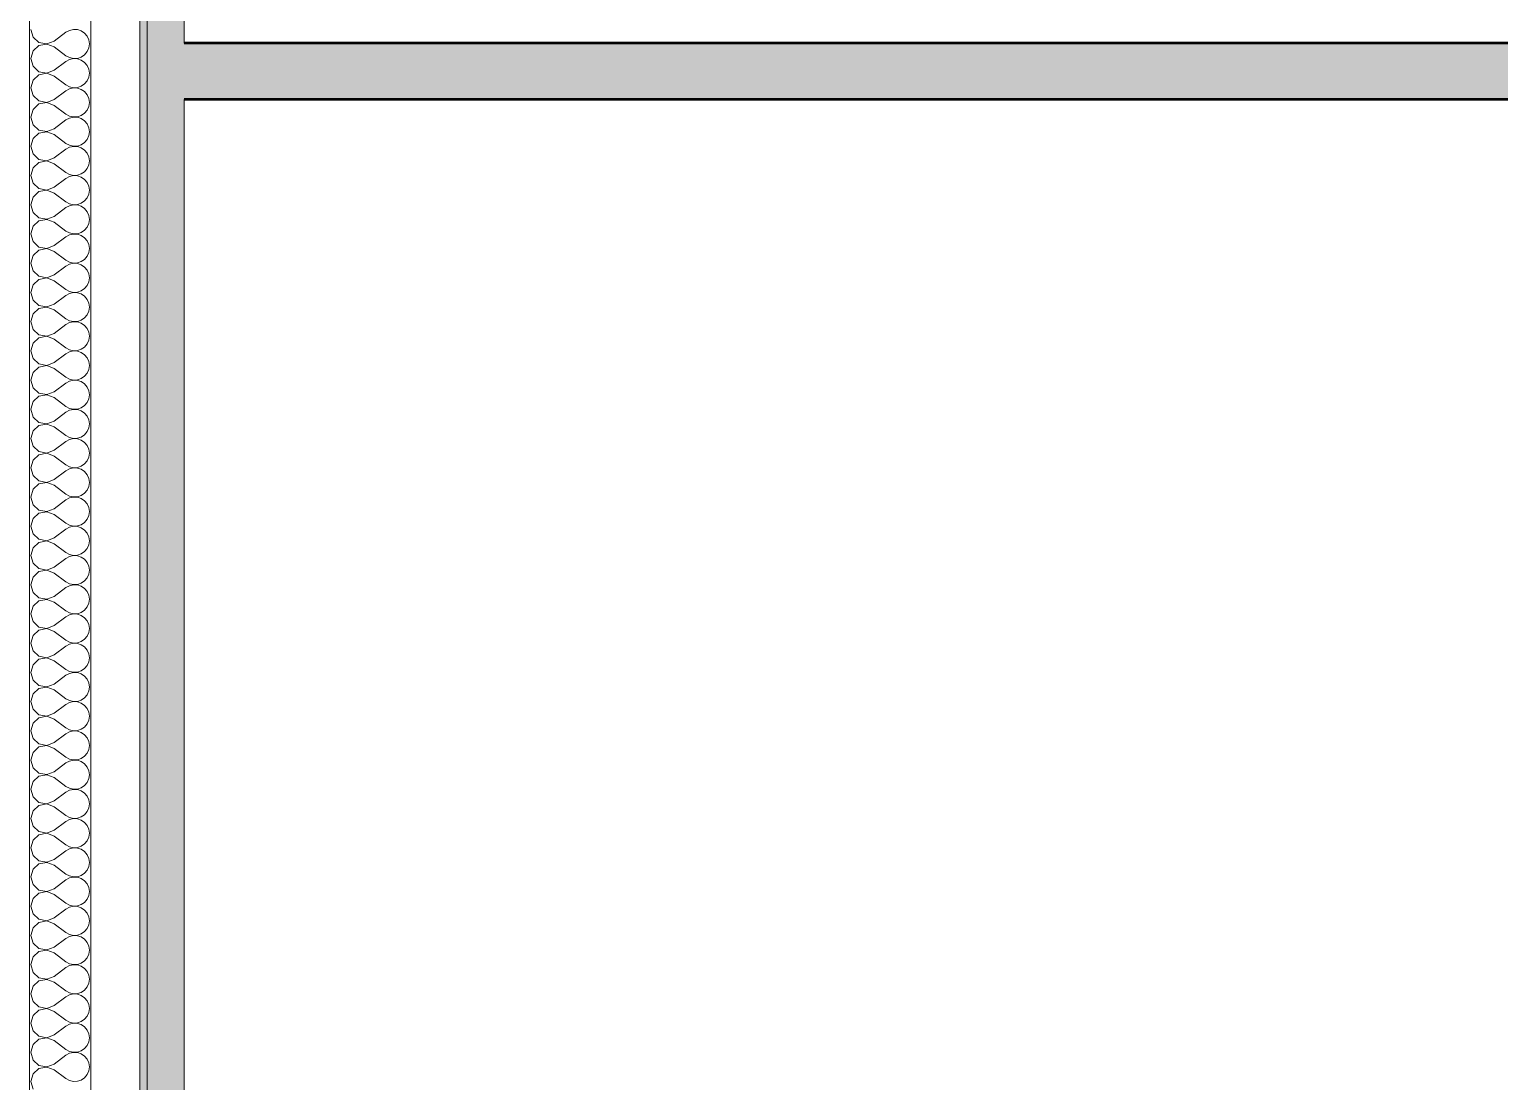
# Model space of a CAD drawing. Header units: millimetres. Extents: x -48147 to 1436659, y -488302 to 18123.
# Drawn here: x 1423891 to 1424544, y -468319 to -467852 of the extents above; entities that cross this region are included whole.
import ezdxf

# ---------------------------------------------------------------- set-up
doc = ezdxf.new("R2010")
doc.units = ezdxf.units.MM
doc.header["$MEASUREMENT"] = 0
doc.linetypes.add('Wipeout_Contour', pattern=[1000, 0, -1000])
doc.layers.add('New_A-20-M_Ceiling', color=7, linetype='Continuous')
doc.layers.add('New_A-25-M_Wall_Int', color=7, linetype='Continuous')
for name, color, linetype, lineweight, true_color in [('New_A-20-M_Ceiling_Pen_No__107', 7, 'Continuous', 15, 0xa6a6a6), ('New_A-20-M_Ceiling_Pen_No__29', 7, 'Continuous', 50, 0x2a2a2a), ('New_A-25-M_Wall_Int_Pen_No__107', 7, 'Continuous', 15, 0xa6a6a6)]:
    doc.layers.add(name, color=color, linetype=linetype, lineweight=lineweight, true_color=true_color)
doc.layers.add('New_A-25-M_Wall_Int_Pen_No__1', color=7, linetype='Continuous', lineweight=13)

# ---------------------------------------------------------------- blocks, each defined once
blk = doc.blocks.new('*X34', base_point=(1424163.9, -483032.8))
at = {"layer": 'New_A-25-M_Wall_Int_Pen_No__107', "linetype": 'Continuous'}
for p, q in [((1423892.04, -467851.61), (1423893.01, -467855.02)), ((1423893.01, -467855.02), (1423895.63, -467857.42)), ((1423899.12, -467858.08), (1423902.43, -467856.8)), ((1423902.43, -467856.8), (1423907.62, -467852.91)), ((1423909.19, -467852.04), (1423907.62, -467852.91)), ((1423910.93, -467851.64), (1423909.19, -467852.04)), ((1423912.72, -467851.72), (1423910.93, -467851.64)), ((1423914.42, -467852.3), (1423912.72, -467851.72)), ((1423915.89, -467853.31), (1423914.42, -467852.3)), ((1423917.04, -467854.69), (1423915.89, -467853.31)), ((1423917.76, -467856.33), (1423917.04, -467854.69)), ((1423918.01, -467858.1), (1423917.76, -467856.33)), ((1423893.01, -467861.18), (1423892.04, -467864.59)), ((1423895.63, -467858.79), (1423893.01, -467861.18)), ((1423895.63, -467857.42), (1423899.12, -467858.08)), ((1423899.12, -467858.13), (1423895.63, -467858.79)), ((1423902.43, -467859.4), (1423899.12, -467858.13)), ((1423902.43, -467859.4), (1423907.62, -467863.29)), ((1423907.62, -467863.29), (1423909.19, -467864.16)), ((1423914.42, -467863.91), (1423915.89, -467862.89)), ((1423915.89, -467862.89), (1423917.04, -467861.51)), ((1423917.04, -467861.51), (1423917.76, -467859.88)), ((1423917.76, -467859.88), (1423918.01, -467858.1)), ((1423892.04, -467864.59), (1423893.01, -467868)), ((1423893.01, -467868), (1423895.63, -467870.4)), ((1423899.12, -467871.06), (1423902.43, -467869.78)), ((1423902.43, -467869.78), (1423907.62, -467865.89)), ((1423909.19, -467865.02), (1423907.62, -467865.89)), ((1423909.19, -467864.16), (1423910.93, -467864.57)), ((1423910.93, -467864.62), (1423909.19, -467865.02)), ((1423910.93, -467864.57), (1423912.72, -467864.48)), ((1423912.72, -467864.71), (1423910.93, -467864.62)), ((1423912.72, -467864.48), (1423914.42, -467863.91)), ((1423914.42, -467865.28), (1423912.72, -467864.71)), ((1423915.89, -467866.29), (1423914.42, -467865.28)), ((1423917.04, -467867.67), (1423915.89, -467866.29)), ((1423917.76, -467869.31), (1423917.04, -467867.67)), ((1423918.01, -467871.08), (1423917.76, -467869.31)), ((1423893.01, -467874.16), (1423892.04, -467877.57)), ((1423895.63, -467871.77), (1423893.01, -467874.16)), ((1423895.63, -467870.4), (1423899.12, -467871.06)), ((1423899.12, -467871.11), (1423895.63, -467871.77)), ((1423902.43, -467872.38), (1423899.12, -467871.11)), ((1423902.43, -467872.38), (1423907.62, -467876.28)), ((1423907.62, -467876.28), (1423909.19, -467877.14)), ((1423914.42, -467876.89), (1423915.89, -467875.87)), ((1423915.89, -467875.87), (1423917.04, -467874.5)), ((1423917.04, -467874.5), (1423917.76, -467872.86)), ((1423917.76, -467872.86), (1423918.01, -467871.08)), ((1423892.04, -467877.57), (1423893.01, -467880.99)), ((1423893.01, -467880.99), (1423895.63, -467883.38)), ((1423899.12, -467884.04), (1423902.43, -467882.77)), ((1423902.43, -467882.77), (1423907.62, -467878.87)), ((1423909.19, -467878.01), (1423907.62, -467878.87)), ((1423909.19, -467877.14), (1423910.93, -467877.55)), ((1423910.93, -467877.6), (1423909.19, -467878.01)), ((1423910.93, -467877.55), (1423912.72, -467877.46)), ((1423912.72, -467877.69), (1423910.93, -467877.6)), ((1423912.72, -467877.46), (1423914.42, -467876.89)), ((1423914.42, -467878.26), (1423912.72, -467877.69)), ((1423915.89, -467879.27), (1423914.42, -467878.26)), ((1423917.04, -467880.65), (1423915.89, -467879.27)), ((1423917.76, -467882.29), (1423917.04, -467880.65)), ((1423918.01, -467884.06), (1423917.76, -467882.29)), ((1423893.01, -467887.14), (1423892.04, -467890.56)), ((1423895.63, -467884.75), (1423893.01, -467887.14)), ((1423895.63, -467883.38), (1423899.12, -467884.04)), ((1423899.12, -467884.09), (1423895.63, -467884.75)), ((1423902.43, -467885.36), (1423899.12, -467884.09)), ((1423902.43, -467885.36), (1423907.62, -467889.26)), ((1423907.62, -467889.26), (1423909.19, -467890.12)), ((1423914.42, -467889.87), (1423915.89, -467888.86)), ((1423915.89, -467888.86), (1423917.04, -467887.48)), ((1423917.04, -467887.48), (1423917.76, -467885.84)), ((1423917.76, -467885.84), (1423918.01, -467884.06)), ((1423892.04, -467890.56), (1423893.01, -467893.97)), ((1423893.01, -467893.97), (1423895.63, -467896.36)), ((1423899.12, -467897.02), (1423902.43, -467895.75)), ((1423902.43, -467895.75), (1423907.62, -467891.85)), ((1423909.19, -467890.99), (1423907.62, -467891.85)), ((1423909.19, -467890.12), (1423910.93, -467890.53)), ((1423910.93, -467890.58), (1423909.19, -467890.99)), ((1423910.93, -467890.53), (1423912.72, -467890.44)), ((1423912.72, -467890.67), (1423910.93, -467890.58)), ((1423912.72, -467890.44), (1423914.42, -467889.87)), ((1423914.42, -467891.24), (1423912.72, -467890.67)), ((1423915.89, -467892.25), (1423914.42, -467891.24)), ((1423917.04, -467893.63), (1423915.89, -467892.25)), ((1423917.76, -467895.27), (1423917.04, -467893.63)), ((1423918.01, -467897.05), (1423917.76, -467895.27)), ((1423893.01, -467900.12), (1423892.04, -467903.54)), ((1423895.63, -467897.73), (1423893.01, -467900.12)), ((1423895.63, -467896.36), (1423899.12, -467897.02)), ((1423899.12, -467897.07), (1423895.63, -467897.73)), ((1423902.43, -467898.34), (1423899.12, -467897.07)), ((1423902.43, -467898.34), (1423907.62, -467902.24)), ((1423907.62, -467902.24), (1423909.19, -467903.11)), ((1423914.42, -467902.85), (1423915.89, -467901.84)), ((1423915.89, -467901.84), (1423917.04, -467900.46)), ((1423917.04, -467900.46), (1423917.76, -467898.82)), ((1423917.76, -467898.82), (1423918.01, -467897.05)), ((1423892.04, -467903.54), (1423893.01, -467906.95)), ((1423893.01, -467906.95), (1423895.63, -467909.34)), ((1423899.12, -467910), (1423902.43, -467908.73)), ((1423902.43, -467908.73), (1423907.62, -467904.83)), ((1423909.19, -467903.97), (1423907.62, -467904.83)), ((1423909.19, -467903.11), (1423910.93, -467903.51)), ((1423910.93, -467903.56), (1423909.19, -467903.97)), ((1423910.93, -467903.51), (1423912.72, -467903.42)), ((1423912.72, -467903.65), (1423910.93, -467903.56)), ((1423912.72, -467903.42), (1423914.42, -467902.85)), ((1423914.42, -467904.22), (1423912.72, -467903.65)), ((1423915.89, -467905.24), (1423914.42, -467904.22)), ((1423917.04, -467906.62), (1423915.89, -467905.24)), ((1423917.76, -467908.25), (1423917.04, -467906.62)), ((1423918.01, -467910.03), (1423917.76, -467908.25)), ((1423893.01, -467913.11), (1423892.04, -467916.52)), ((1423895.63, -467910.71), (1423893.01, -467913.11)), ((1423895.63, -467909.34), (1423899.12, -467910)), ((1423899.12, -467910.05), (1423895.63, -467910.71)), ((1423902.43, -467911.33), (1423899.12, -467910.05)), ((1423902.43, -467911.33), (1423907.62, -467915.22)), ((1423907.62, -467915.22), (1423909.19, -467916.09)), ((1423912.72, -467916.41), (1423914.42, -467915.83)), ((1423914.42, -467915.83), (1423915.89, -467914.82)), ((1423915.89, -467914.82), (1423917.04, -467913.44)), ((1423917.04, -467913.44), (1423917.76, -467911.8)), ((1423917.76, -467911.8), (1423918.01, -467910.03)), ((1423892.04, -467916.52), (1423893.01, -467919.93)), ((1423893.01, -467919.93), (1423895.63, -467922.32)), ((1423895.63, -467922.32), (1423899.12, -467922.98)), ((1423899.12, -467922.98), (1423902.43, -467921.71)), ((1423902.43, -467921.71), (1423907.62, -467917.82)), ((1423909.19, -467916.95), (1423907.62, -467917.82)), ((1423909.19, -467916.09), (1423910.93, -467916.49)), ((1423910.93, -467916.54), (1423909.19, -467916.95)), ((1423910.93, -467916.49), (1423912.72, -467916.41)), ((1423912.72, -467916.63), (1423910.93, -467916.54)), ((1423914.42, -467917.2), (1423912.72, -467916.63)), ((1423915.89, -467918.22), (1423914.42, -467917.2)), ((1423917.04, -467919.6), (1423915.89, -467918.22)), ((1423917.76, -467921.24), (1423917.04, -467919.6)), ((1423918.01, -467923.01), (1423917.76, -467921.24)), ((1423893.01, -467926.09), (1423892.04, -467929.5)), ((1423895.63, -467923.69), (1423893.01, -467926.09)), ((1423899.12, -467923.04), (1423895.63, -467923.69)), ((1423902.43, -467924.31), (1423899.12, -467923.04)), ((1423902.43, -467924.31), (1423907.62, -467928.2)), ((1423907.62, -467928.2), (1423909.19, -467929.07)), ((1423912.72, -467929.39), (1423914.42, -467928.81)), ((1423914.42, -467928.81), (1423915.89, -467927.8)), ((1423915.89, -467927.8), (1423917.04, -467926.42)), ((1423917.04, -467926.42), (1423917.76, -467924.78)), ((1423917.76, -467924.78), (1423918.01, -467923.01)), ((1423892.04, -467929.5), (1423893.01, -467932.91)), ((1423893.01, -467932.91), (1423895.63, -467935.31)), ((1423895.63, -467935.31), (1423899.12, -467935.96)), ((1423899.12, -467935.96), (1423902.43, -467934.69)), ((1423902.43, -467934.69), (1423907.62, -467930.8)), ((1423909.19, -467929.93), (1423907.62, -467930.8)), ((1423909.19, -467929.07), (1423910.93, -467929.47)), ((1423910.93, -467929.53), (1423909.19, -467929.93)), ((1423910.93, -467929.47), (1423912.72, -467929.39)), ((1423912.72, -467929.61), (1423910.93, -467929.53)), ((1423914.42, -467930.19), (1423912.72, -467929.61)), ((1423915.89, -467931.2), (1423914.42, -467930.19)), ((1423917.04, -467932.58), (1423915.89, -467931.2)), ((1423917.76, -467934.22), (1423917.04, -467932.58)), ((1423918.01, -467935.99), (1423917.76, -467934.22)), ((1423893.01, -467939.07), (1423892.04, -467942.48)), ((1423895.63, -467936.68), (1423893.01, -467939.07)), ((1423899.12, -467936.02), (1423895.63, -467936.68)), ((1423902.43, -467937.29), (1423899.12, -467936.02)), ((1423902.43, -467937.29), (1423907.62, -467941.18)), ((1423907.62, -467941.18), (1423909.19, -467942.05)), ((1423912.72, -467942.37), (1423914.42, -467941.8)), ((1423914.42, -467941.8), (1423915.89, -467940.78)), ((1423915.89, -467940.78), (1423917.04, -467939.4)), ((1423917.04, -467939.4), (1423917.76, -467937.76)), ((1423917.76, -467937.76), (1423918.01, -467935.99)), ((1423892.04, -467942.48), (1423893.01, -467945.89)), ((1423893.01, -467945.89), (1423895.63, -467948.29)), ((1423895.63, -467948.29), (1423899.12, -467948.95)), ((1423899.12, -467948.95), (1423902.43, -467947.67)), ((1423902.43, -467947.67), (1423907.62, -467943.78)), ((1423909.19, -467942.91), (1423907.62, -467943.78)), ((1423909.19, -467942.05), (1423910.93, -467942.46)), ((1423910.93, -467942.51), (1423909.19, -467942.91)), ((1423910.93, -467942.46), (1423912.72, -467942.37)), ((1423912.72, -467942.59), (1423910.93, -467942.51)), ((1423914.42, -467943.17), (1423912.72, -467942.59)), ((1423915.89, -467944.18), (1423914.42, -467943.17)), ((1423917.04, -467945.56), (1423915.89, -467944.18)), ((1423917.76, -467947.2), (1423917.04, -467945.56)), ((1423918.01, -467948.97), (1423917.76, -467947.2)), ((1423893.01, -467952.05), (1423892.04, -467955.46)), ((1423895.63, -467949.66), (1423893.01, -467952.05)), ((1423899.12, -467949), (1423895.63, -467949.66)), ((1423902.43, -467950.27), (1423899.12, -467949)), ((1423902.43, -467950.27), (1423907.62, -467954.16)), ((1423907.62, -467954.16), (1423909.19, -467955.03)), ((1423912.72, -467955.35), (1423914.42, -467954.78)), ((1423914.42, -467954.78), (1423915.89, -467953.76)), ((1423915.89, -467953.76), (1423917.04, -467952.38)), ((1423917.04, -467952.38), (1423917.76, -467950.75)), ((1423917.76, -467950.75), (1423918.01, -467948.97)), ((1423892.04, -467955.46), (1423893.01, -467958.88)), ((1423893.01, -467958.88), (1423895.63, -467961.27)), ((1423895.63, -467961.27), (1423899.12, -467961.93)), ((1423899.12, -467961.93), (1423902.43, -467960.66)), ((1423902.43, -467960.66), (1423907.62, -467956.76)), ((1423909.19, -467955.89), (1423907.62, -467956.76)), ((1423909.19, -467955.03), (1423910.93, -467955.44)), ((1423910.93, -467955.49), (1423909.19, -467955.89)), ((1423910.93, -467955.44), (1423912.72, -467955.35)), ((1423912.72, -467955.58), (1423910.93, -467955.49)), ((1423914.42, -467956.15), (1423912.72, -467955.58)), ((1423915.89, -467957.16), (1423914.42, -467956.15)), ((1423917.04, -467958.54), (1423915.89, -467957.16)), ((1423917.76, -467960.18), (1423917.04, -467958.54)), ((1423918.01, -467961.95), (1423917.76, -467960.18)), ((1423893.01, -467965.03), (1423892.04, -467968.44)), ((1423895.63, -467962.64), (1423893.01, -467965.03)), ((1423899.12, -467961.98), (1423895.63, -467962.64)), ((1423902.43, -467963.25), (1423899.12, -467961.98)), ((1423902.43, -467963.25), (1423907.62, -467967.15)), ((1423907.62, -467967.15), (1423909.19, -467968.01)), ((1423909.19, -467968.01), (1423910.93, -467968.42)), ((1423912.72, -467968.33), (1423914.42, -467967.76)), ((1423914.42, -467967.76), (1423915.89, -467966.75)), ((1423915.89, -467966.75), (1423917.04, -467965.37)), ((1423917.04, -467965.37), (1423917.76, -467963.73)), ((1423917.76, -467963.73), (1423918.01, -467961.95)), ((1423892.04, -467968.44), (1423893.01, -467971.86)), ((1423893.01, -467971.86), (1423895.63, -467974.25)), ((1423895.63, -467974.25), (1423899.12, -467974.91)), ((1423899.12, -467974.91), (1423902.43, -467973.64)), ((1423902.43, -467973.64), (1423907.62, -467969.74)), ((1423909.19, -467968.88), (1423907.62, -467969.74)), ((1423910.93, -467968.47), (1423909.19, -467968.88)), ((1423910.93, -467968.42), (1423912.72, -467968.33)), ((1423912.72, -467968.56), (1423910.93, -467968.47)), ((1423914.42, -467969.13), (1423912.72, -467968.56)), ((1423915.89, -467970.14), (1423914.42, -467969.13)), ((1423917.04, -467971.52), (1423915.89, -467970.14)), ((1423917.76, -467973.16), (1423917.04, -467971.52)), ((1423918.01, -467974.94), (1423917.76, -467973.16)), ((1423893.01, -467978.01), (1423892.04, -467981.43)), ((1423895.63, -467975.62), (1423893.01, -467978.01)), ((1423899.12, -467974.96), (1423895.63, -467975.62)), ((1423902.43, -467976.23), (1423899.12, -467974.96)), ((1423902.43, -467976.23), (1423907.62, -467980.13)), ((1423907.62, -467980.13), (1423909.19, -467980.99)), ((1423909.19, -467980.99), (1423910.93, -467981.4)), ((1423912.72, -467981.31), (1423914.42, -467980.74)), ((1423914.42, -467980.74), (1423915.89, -467979.73)), ((1423915.89, -467979.73), (1423917.04, -467978.35)), ((1423917.04, -467978.35), (1423917.76, -467976.71)), ((1423917.76, -467976.71), (1423918.01, -467974.94)), ((1423892.04, -467981.43), (1423893.01, -467984.84)), ((1423893.01, -467984.84), (1423895.63, -467987.23)), ((1423895.63, -467987.23), (1423899.12, -467987.89)), ((1423899.12, -467987.89), (1423902.43, -467986.62)), ((1423902.43, -467986.62), (1423907.62, -467982.72)), ((1423909.19, -467981.86), (1423907.62, -467982.72)), ((1423910.93, -467981.45), (1423909.19, -467981.86)), ((1423910.93, -467981.4), (1423912.72, -467981.31)), ((1423912.72, -467981.54), (1423910.93, -467981.45)), ((1423914.42, -467982.11), (1423912.72, -467981.54)), ((1423915.89, -467983.13), (1423914.42, -467982.11)), ((1423917.04, -467984.5), (1423915.89, -467983.13)), ((1423917.76, -467986.14), (1423917.04, -467984.5)), ((1423918.01, -467987.92), (1423917.76, -467986.14)), ((1423893.01, -467991), (1423892.04, -467994.41)), ((1423895.63, -467988.6), (1423893.01, -467991)), ((1423899.12, -467987.94), (1423895.63, -467988.6)), ((1423902.43, -467989.21), (1423899.12, -467987.94)), ((1423902.43, -467989.21), (1423907.62, -467993.11)), ((1423907.62, -467993.11), (1423909.19, -467993.98)), ((1423909.19, -467993.98), (1423910.93, -467994.38)), ((1423912.72, -467994.29), (1423914.42, -467993.72)), ((1423914.42, -467993.72), (1423915.89, -467992.71)), ((1423915.89, -467992.71), (1423917.04, -467991.33)), ((1423917.04, -467991.33), (1423917.76, -467989.69)), ((1423917.76, -467989.69), (1423918.01, -467987.92)), ((1423892.04, -467994.41), (1423893.01, -467997.82)), ((1423893.01, -467997.82), (1423895.63, -468000.21)), ((1423895.63, -468000.21), (1423899.12, -468000.87)), ((1423899.12, -468000.87), (1423902.43, -467999.6)), ((1423902.43, -467999.6), (1423907.62, -467995.71)), ((1423909.19, -467994.84), (1423907.62, -467995.71)), ((1423910.93, -467994.43), (1423909.19, -467994.84)), ((1423910.93, -467994.38), (1423912.72, -467994.29)), ((1423912.72, -467994.52), (1423910.93, -467994.43)), ((1423914.42, -467995.09), (1423912.72, -467994.52)), ((1423915.89, -467996.11), (1423914.42, -467995.09)), ((1423917.04, -467997.49), (1423915.89, -467996.11)), ((1423917.76, -467999.12), (1423917.04, -467997.49)), ((1423918.01, -468000.9), (1423917.76, -467999.12)), ((1423893.01, -468003.98), (1423892.04, -468007.39)), ((1423895.63, -468001.58), (1423893.01, -468003.98)), ((1423899.12, -468000.92), (1423895.63, -468001.58)), ((1423902.43, -468002.2), (1423899.12, -468000.92)), ((1423902.43, -468002.2), (1423907.62, -468006.09)), ((1423907.62, -468006.09), (1423909.19, -468006.96)), ((1423909.19, -468006.96), (1423910.93, -468007.36)), ((1423912.72, -468007.28), (1423914.42, -468006.7)), ((1423914.42, -468006.7), (1423915.89, -468005.69)), ((1423915.89, -468005.69), (1423917.04, -468004.31)), ((1423917.04, -468004.31), (1423917.76, -468002.67)), ((1423917.76, -468002.67), (1423918.01, -468000.9)), ((1423892.04, -468007.39), (1423893.01, -468010.8)), ((1423893.01, -468010.8), (1423895.63, -468013.19)), ((1423895.63, -468013.19), (1423899.12, -468013.85)), ((1423899.12, -468013.85), (1423902.43, -468012.58)), ((1423902.43, -468012.58), (1423907.62, -468008.69)), ((1423909.19, -468007.82), (1423907.62, -468008.69)), ((1423910.93, -468007.42), (1423909.19, -468007.82)), ((1423910.93, -468007.36), (1423912.72, -468007.28)), ((1423912.72, -468007.5), (1423910.93, -468007.42)), ((1423914.42, -468008.07), (1423912.72, -468007.5)), ((1423915.89, -468009.09), (1423914.42, -468008.07)), ((1423917.04, -468010.47), (1423915.89, -468009.09)), ((1423917.76, -468012.11), (1423917.04, -468010.47)), ((1423918.01, -468013.88), (1423917.76, -468012.11)), ((1423893.01, -468016.96), (1423892.04, -468020.37)), ((1423895.63, -468014.57), (1423893.01, -468016.96)), ((1423899.12, -468013.91), (1423895.63, -468014.57)), ((1423902.43, -468015.18), (1423899.12, -468013.91)), ((1423902.43, -468015.18), (1423907.62, -468019.07)), ((1423907.62, -468019.07), (1423909.19, -468019.94)), ((1423909.19, -468019.94), (1423910.93, -468020.34)), ((1423910.93, -468020.34), (1423912.72, -468020.26)), ((1423912.72, -468020.26), (1423914.42, -468019.69)), ((1423914.42, -468019.69), (1423915.89, -468018.67)), ((1423915.89, -468018.67), (1423917.04, -468017.29)), ((1423917.04, -468017.29), (1423917.76, -468015.65)), ((1423917.76, -468015.65), (1423918.01, -468013.88)), ((1423892.04, -468020.37), (1423893.01, -468023.78)), ((1423893.01, -468023.78), (1423895.63, -468026.18)), ((1423895.63, -468026.18), (1423899.12, -468026.84)), ((1423899.12, -468026.84), (1423902.43, -468025.56)), ((1423902.43, -468025.56), (1423907.62, -468021.67)), ((1423909.19, -468020.8), (1423907.62, -468021.67)), ((1423910.93, -468020.4), (1423909.19, -468020.8)), ((1423912.72, -468020.48), (1423910.93, -468020.4)), ((1423914.42, -468021.06), (1423912.72, -468020.48)), ((1423915.89, -468022.07), (1423914.42, -468021.06)), ((1423917.04, -468023.45), (1423915.89, -468022.07)), ((1423917.76, -468025.09), (1423917.04, -468023.45)), ((1423918.01, -468026.86), (1423917.76, -468025.09)), ((1423893.01, -468029.94), (1423892.04, -468033.35)), ((1423892.04, -468033.35), (1423893.01, -468036.76)), ((1423895.63, -468027.55), (1423893.01, -468029.94)), ((1423899.12, -468026.89), (1423895.63, -468027.55)), ((1423902.43, -468028.16), (1423899.12, -468026.89)), ((1423902.43, -468028.16), (1423907.62, -468032.05)), ((1423907.62, -468032.05), (1423909.19, -468032.92)), ((1423909.19, -468032.92), (1423910.93, -468033.33)), ((1423910.93, -468033.33), (1423912.72, -468033.24)), ((1423912.72, -468033.24), (1423914.42, -468032.67)), ((1423914.42, -468032.67), (1423915.89, -468031.65)), ((1423915.89, -468031.65), (1423917.04, -468030.27)), ((1423917.04, -468030.27), (1423917.76, -468028.64)), ((1423917.76, -468028.64), (1423918.01, -468026.86)), ((1423893.01, -468036.76), (1423895.63, -468039.16)), ((1423895.63, -468039.16), (1423899.12, -468039.82)), ((1423899.12, -468039.87), (1423895.63, -468040.53)), ((1423899.12, -468039.82), (1423902.43, -468038.54)), ((1423902.43, -468041.14), (1423899.12, -468039.87)), ((1423902.43, -468038.54), (1423907.62, -468034.65)), ((1423909.19, -468033.78), (1423907.62, -468034.65)), ((1423910.93, -468033.38), (1423909.19, -468033.78)), ((1423912.72, -468033.47), (1423910.93, -468033.38)), ((1423914.42, -468034.04), (1423912.72, -468033.47)), ((1423915.89, -468035.05), (1423914.42, -468034.04)), ((1423917.04, -468036.43), (1423915.89, -468035.05)), ((1423917.76, -468038.07), (1423917.04, -468036.43)), ((1423918.01, -468039.84), (1423917.76, -468038.07)), ((1423917.76, -468041.62), (1423918.01, -468039.84)), ((1423893.01, -468042.92), (1423892.04, -468046.33)), ((1423892.04, -468046.33), (1423893.01, -468049.75)), ((1423895.63, -468040.53), (1423893.01, -468042.92)), ((1423902.43, -468041.14), (1423907.62, -468045.04)), ((1423907.62, -468045.04), (1423909.19, -468045.9)), ((1423909.19, -468045.9), (1423910.93, -468046.31)), ((1423910.93, -468046.36), (1423909.19, -468046.77)), ((1423910.93, -468046.31), (1423912.72, -468046.22)), ((1423912.72, -468046.45), (1423910.93, -468046.36)), ((1423912.72, -468046.22), (1423914.42, -468045.65)), ((1423914.42, -468045.65), (1423915.89, -468044.63)), ((1423915.89, -468044.63), (1423917.04, -468043.26)), ((1423917.04, -468043.26), (1423917.76, -468041.62)), ((1423893.01, -468049.75), (1423895.63, -468052.14)), ((1423895.63, -468052.14), (1423899.12, -468052.8)), ((1423899.12, -468052.85), (1423895.63, -468053.51)), ((1423899.12, -468052.8), (1423902.43, -468051.53)), ((1423902.43, -468054.12), (1423899.12, -468052.85)), ((1423902.43, -468051.53), (1423907.62, -468047.63)), ((1423909.19, -468046.77), (1423907.62, -468047.63)), ((1423914.42, -468047.02), (1423912.72, -468046.45)), ((1423915.89, -468048.03), (1423914.42, -468047.02)), ((1423917.04, -468049.41), (1423915.89, -468048.03)), ((1423917.76, -468051.05), (1423917.04, -468049.41)), ((1423918.01, -468052.82), (1423917.76, -468051.05)), ((1423917.76, -468054.6), (1423918.01, -468052.82)), ((1423893.01, -468055.9), (1423892.04, -468059.32)), ((1423892.04, -468059.32), (1423893.01, -468062.73)), ((1423895.63, -468053.51), (1423893.01, -468055.9)), ((1423902.43, -468054.12), (1423907.62, -468058.02)), ((1423907.62, -468058.02), (1423909.19, -468058.88)), ((1423909.19, -468058.88), (1423910.93, -468059.29)), ((1423910.93, -468059.34), (1423909.19, -468059.75)), ((1423910.93, -468059.29), (1423912.72, -468059.2)), ((1423912.72, -468059.43), (1423910.93, -468059.34)), ((1423912.72, -468059.2), (1423914.42, -468058.63)), ((1423914.42, -468060), (1423912.72, -468059.43)), ((1423914.42, -468058.63), (1423915.89, -468057.62)), ((1423915.89, -468057.62), (1423917.04, -468056.24)), ((1423917.04, -468056.24), (1423917.76, -468054.6)), ((1423893.01, -468062.73), (1423895.63, -468065.12)), ((1423895.63, -468065.12), (1423899.12, -468065.78)), ((1423899.12, -468065.83), (1423895.63, -468066.49)), ((1423899.12, -468065.78), (1423902.43, -468064.51)), ((1423902.43, -468067.1), (1423899.12, -468065.83)), ((1423902.43, -468064.51), (1423907.62, -468060.61)), ((1423909.19, -468059.75), (1423907.62, -468060.61)), ((1423915.89, -468061.01), (1423914.42, -468060)), ((1423917.04, -468062.39), (1423915.89, -468061.01)), ((1423917.76, -468064.03), (1423917.04, -468062.39)), ((1423918.01, -468065.81), (1423917.76, -468064.03)), ((1423917.76, -468067.58), (1423918.01, -468065.81)), ((1423893.01, -468068.88), (1423892.04, -468072.3)), ((1423892.04, -468072.3), (1423893.01, -468075.71)), ((1423895.63, -468066.49), (1423893.01, -468068.88)), ((1423902.43, -468067.1), (1423907.62, -468071)), ((1423907.62, -468071), (1423909.19, -468071.87)), ((1423909.19, -468071.87), (1423910.93, -468072.27)), ((1423910.93, -468072.32), (1423909.19, -468072.73)), ((1423910.93, -468072.27), (1423912.72, -468072.18)), ((1423912.72, -468072.41), (1423910.93, -468072.32)), ((1423912.72, -468072.18), (1423914.42, -468071.61)), ((1423914.42, -468072.98), (1423912.72, -468072.41)), ((1423914.42, -468071.61), (1423915.89, -468070.6)), ((1423915.89, -468070.6), (1423917.04, -468069.22)), ((1423917.04, -468069.22), (1423917.76, -468067.58)), ((1423893.01, -468075.71), (1423895.63, -468078.1)), ((1423895.63, -468078.1), (1423899.12, -468078.76)), ((1423899.12, -468078.81), (1423895.63, -468079.47)), ((1423899.12, -468078.76), (1423902.43, -468077.49)), ((1423902.43, -468080.09), (1423899.12, -468078.81)), ((1423902.43, -468077.49), (1423907.62, -468073.59)), ((1423909.19, -468072.73), (1423907.62, -468073.59)), ((1423915.89, -468074), (1423914.42, -468072.98)), ((1423917.04, -468075.38), (1423915.89, -468074)), ((1423917.76, -468077.01), (1423917.04, -468075.38)), ((1423918.01, -468078.79), (1423917.76, -468077.01)), ((1423917.76, -468080.56), (1423918.01, -468078.79)), ((1423893.01, -468081.87), (1423892.04, -468085.28)), ((1423892.04, -468085.28), (1423893.01, -468088.69)), ((1423895.63, -468079.47), (1423893.01, -468081.87)), ((1423902.43, -468080.09), (1423907.62, -468083.98)), ((1423907.62, -468083.98), (1423909.19, -468084.85)), ((1423909.19, -468084.85), (1423910.93, -468085.25)), ((1423910.93, -468085.3), (1423909.19, -468085.71)), ((1423910.93, -468085.25), (1423912.72, -468085.17)), ((1423912.72, -468085.39), (1423910.93, -468085.3)), ((1423912.72, -468085.17), (1423914.42, -468084.59)), ((1423914.42, -468085.96), (1423912.72, -468085.39)), ((1423914.42, -468084.59), (1423915.89, -468083.58)), ((1423915.89, -468083.58), (1423917.04, -468082.2)), ((1423917.04, -468082.2), (1423917.76, -468080.56)), ((1423893.01, -468088.69), (1423895.63, -468091.08)), ((1423895.63, -468091.08), (1423899.12, -468091.74)), ((1423899.12, -468091.8), (1423895.63, -468092.45)), ((1423899.12, -468091.74), (1423902.43, -468090.47)), ((1423902.43, -468093.07), (1423899.12, -468091.8)), ((1423902.43, -468090.47), (1423907.62, -468086.58)), ((1423909.19, -468085.71), (1423907.62, -468086.58)), ((1423915.89, -468086.98), (1423914.42, -468085.96)), ((1423917.04, -468088.36), (1423915.89, -468086.98)), ((1423917.76, -468090), (1423917.04, -468088.36)), ((1423918.01, -468091.77), (1423917.76, -468090)), ((1423917.76, -468093.54), (1423918.01, -468091.77)), ((1423893.01, -468094.85), (1423892.04, -468098.26)), ((1423892.04, -468098.26), (1423893.01, -468101.67)), ((1423895.63, -468092.45), (1423893.01, -468094.85)), ((1423902.43, -468093.07), (1423907.62, -468096.96)), ((1423907.62, -468096.96), (1423909.19, -468097.83)), ((1423909.19, -468097.83), (1423910.93, -468098.23)), ((1423910.93, -468098.29), (1423909.19, -468098.69)), ((1423910.93, -468098.23), (1423912.72, -468098.15)), ((1423912.72, -468098.37), (1423910.93, -468098.29)), ((1423912.72, -468098.15), (1423914.42, -468097.57)), ((1423914.42, -468098.94), (1423912.72, -468098.37)), ((1423914.42, -468097.57), (1423915.89, -468096.56)), ((1423915.89, -468096.56), (1423917.04, -468095.18)), ((1423917.04, -468095.18), (1423917.76, -468093.54)), ((1423893.01, -468101.67), (1423895.63, -468104.07)), ((1423895.63, -468104.07), (1423899.12, -468104.72)), ((1423899.12, -468104.78), (1423895.63, -468105.44)), ((1423899.12, -468104.72), (1423902.43, -468103.45)), ((1423902.43, -468106.05), (1423899.12, -468104.78)), ((1423902.43, -468103.45), (1423907.62, -468099.56)), ((1423909.19, -468098.69), (1423907.62, -468099.56)), ((1423915.89, -468099.96), (1423914.42, -468098.94)), ((1423917.04, -468101.34), (1423915.89, -468099.96)), ((1423917.76, -468102.98), (1423917.04, -468101.34)), ((1423918.01, -468104.75), (1423917.76, -468102.98)), ((1423917.76, -468106.52), (1423918.01, -468104.75)), ((1423893.01, -468107.83), (1423892.04, -468111.24)), ((1423892.04, -468111.24), (1423893.01, -468114.65)), ((1423895.63, -468105.44), (1423893.01, -468107.83)), ((1423902.43, -468106.05), (1423907.62, -468109.94)), ((1423907.62, -468109.94), (1423909.19, -468110.81)), ((1423909.19, -468111.67), (1423907.62, -468112.54)), ((1423909.19, -468110.81), (1423910.93, -468111.22)), ((1423910.93, -468111.27), (1423909.19, -468111.67)), ((1423910.93, -468111.22), (1423912.72, -468111.13)), ((1423912.72, -468111.35), (1423910.93, -468111.27)), ((1423912.72, -468111.13), (1423914.42, -468110.56)), ((1423914.42, -468111.93), (1423912.72, -468111.35)), ((1423914.42, -468110.56), (1423915.89, -468109.54)), ((1423915.89, -468109.54), (1423917.04, -468108.16)), ((1423917.04, -468108.16), (1423917.76, -468106.52)), ((1423893.01, -468114.65), (1423895.63, -468117.05)), ((1423895.63, -468117.05), (1423899.12, -468117.71)), ((1423899.12, -468117.76), (1423895.63, -468118.42)), ((1423899.12, -468117.71), (1423902.43, -468116.43)), ((1423902.43, -468119.03), (1423899.12, -468117.76)), ((1423902.43, -468116.43), (1423907.62, -468112.54)), ((1423915.89, -468112.94), (1423914.42, -468111.93)), ((1423917.04, -468114.32), (1423915.89, -468112.94)), ((1423917.76, -468115.96), (1423917.04, -468114.32)), ((1423918.01, -468117.73), (1423917.76, -468115.96)), ((1423917.76, -468119.51), (1423918.01, -468117.73)), ((1423893.01, -468120.81), (1423892.04, -468124.22)), ((1423892.04, -468124.22), (1423893.01, -468127.64)), ((1423895.63, -468118.42), (1423893.01, -468120.81)), ((1423902.43, -468119.03), (1423907.62, -468122.92)), ((1423907.62, -468122.92), (1423909.19, -468123.79)), ((1423909.19, -468124.65), (1423907.62, -468125.52)), ((1423909.19, -468123.79), (1423910.93, -468124.2)), ((1423910.93, -468124.25), (1423909.19, -468124.65)), ((1423910.93, -468124.2), (1423912.72, -468124.11)), ((1423912.72, -468124.34), (1423910.93, -468124.25)), ((1423912.72, -468124.11), (1423914.42, -468123.54)), ((1423914.42, -468124.91), (1423912.72, -468124.34)), ((1423914.42, -468123.54), (1423915.89, -468122.52)), ((1423915.89, -468122.52), (1423917.04, -468121.14)), ((1423917.04, -468121.14), (1423917.76, -468119.51)), ((1423893.01, -468127.64), (1423895.63, -468130.03)), ((1423895.63, -468130.03), (1423899.12, -468130.69)), ((1423899.12, -468130.74), (1423895.63, -468131.4)), ((1423899.12, -468130.69), (1423902.43, -468129.42)), ((1423902.43, -468132.01), (1423899.12, -468130.74)), ((1423902.43, -468129.42), (1423907.62, -468125.52)), ((1423915.89, -468125.92), (1423914.42, -468124.91)), ((1423917.04, -468127.3), (1423915.89, -468125.92)), ((1423917.76, -468128.94), (1423917.04, -468127.3)), ((1423918.01, -468130.71), (1423917.76, -468128.94)), ((1423917.76, -468132.49), (1423918.01, -468130.71)), ((1423893.01, -468133.79), (1423892.04, -468137.2)), ((1423892.04, -468137.2), (1423893.01, -468140.62)), ((1423895.63, -468131.4), (1423893.01, -468133.79)), ((1423902.43, -468132.01), (1423907.62, -468135.91)), ((1423907.62, -468135.91), (1423909.19, -468136.77)), ((1423909.19, -468137.64), (1423907.62, -468138.5)), ((1423909.19, -468136.77), (1423910.93, -468137.18)), ((1423910.93, -468137.23), (1423909.19, -468137.64)), ((1423910.93, -468137.18), (1423912.72, -468137.09)), ((1423912.72, -468137.32), (1423910.93, -468137.23)), ((1423912.72, -468137.09), (1423914.42, -468136.52)), ((1423914.42, -468137.89), (1423912.72, -468137.32)), ((1423914.42, -468136.52), (1423915.89, -468135.5)), ((1423915.89, -468135.5), (1423917.04, -468134.13)), ((1423917.04, -468134.13), (1423917.76, -468132.49)), ((1423893.01, -468140.62), (1423895.63, -468143.01)), ((1423895.63, -468143.01), (1423899.12, -468143.67)), ((1423899.12, -468143.72), (1423895.63, -468144.38)), ((1423899.12, -468143.67), (1423902.43, -468142.4)), ((1423902.43, -468144.99), (1423899.12, -468143.72)), ((1423902.43, -468142.4), (1423907.62, -468138.5)), ((1423915.89, -468138.9), (1423914.42, -468137.89)), ((1423917.04, -468140.28), (1423915.89, -468138.9)), ((1423917.76, -468141.92), (1423917.04, -468140.28)), ((1423918.01, -468143.7), (1423917.76, -468141.92)), ((1423917.76, -468145.47), (1423918.01, -468143.7)), ((1423893.01, -468146.77), (1423892.04, -468150.19)), ((1423892.04, -468150.19), (1423893.01, -468153.6)), ((1423895.63, -468144.38), (1423893.01, -468146.77)), ((1423902.43, -468144.99), (1423907.62, -468148.89)), ((1423907.62, -468148.89), (1423909.19, -468149.75)), ((1423909.19, -468150.62), (1423907.62, -468151.48)), ((1423909.19, -468149.75), (1423910.93, -468150.16)), ((1423910.93, -468150.21), (1423909.19, -468150.62)), ((1423910.93, -468150.16), (1423912.72, -468150.07)), ((1423912.72, -468150.3), (1423910.93, -468150.21)), ((1423912.72, -468150.07), (1423914.42, -468149.5)), ((1423914.42, -468150.87), (1423912.72, -468150.3)), ((1423914.42, -468149.5), (1423915.89, -468148.49)), ((1423915.89, -468151.89), (1423914.42, -468150.87)), ((1423915.89, -468148.49), (1423917.04, -468147.11)), ((1423917.04, -468147.11), (1423917.76, -468145.47)), ((1423893.01, -468153.6), (1423895.63, -468155.99)), ((1423895.63, -468157.36), (1423893.01, -468159.75)), ((1423895.63, -468155.99), (1423899.12, -468156.65)), ((1423899.12, -468156.7), (1423895.63, -468157.36)), ((1423899.12, -468156.65), (1423902.43, -468155.38)), ((1423902.43, -468157.97), (1423899.12, -468156.7)), ((1423902.43, -468155.38), (1423907.62, -468151.48)), ((1423917.04, -468153.26), (1423915.89, -468151.89)), ((1423917.76, -468154.9), (1423917.04, -468153.26)), ((1423918.01, -468156.68), (1423917.76, -468154.9)), ((1423917.76, -468158.45), (1423918.01, -468156.68)), ((1423893.01, -468159.75), (1423892.04, -468163.17)), ((1423892.04, -468163.17), (1423893.01, -468166.58)), ((1423902.43, -468157.97), (1423907.62, -468161.87)), ((1423907.62, -468161.87), (1423909.19, -468162.74)), ((1423909.19, -468163.6), (1423907.62, -468164.47)), ((1423909.19, -468162.74), (1423910.93, -468163.14)), ((1423910.93, -468163.19), (1423909.19, -468163.6)), ((1423910.93, -468163.14), (1423912.72, -468163.05)), ((1423912.72, -468163.28), (1423910.93, -468163.19)), ((1423912.72, -468163.05), (1423914.42, -468162.48)), ((1423914.42, -468163.85), (1423912.72, -468163.28)), ((1423914.42, -468162.48), (1423915.89, -468161.47)), ((1423915.89, -468164.87), (1423914.42, -468163.85)), ((1423915.89, -468161.47), (1423917.04, -468160.09)), ((1423917.04, -468160.09), (1423917.76, -468158.45)), ((1423893.01, -468166.58), (1423895.63, -468168.97)), ((1423895.63, -468170.34), (1423893.01, -468172.74)), ((1423895.63, -468168.97), (1423899.12, -468169.63)), ((1423899.12, -468169.68), (1423895.63, -468170.34)), ((1423899.12, -468169.63), (1423902.43, -468168.36)), ((1423902.43, -468170.96), (1423899.12, -468169.68)), ((1423902.43, -468168.36), (1423907.62, -468164.47)), ((1423917.04, -468166.25), (1423915.89, -468164.87)), ((1423917.76, -468167.88), (1423917.04, -468166.25)), ((1423918.01, -468169.66), (1423917.76, -468167.88)), ((1423917.76, -468171.43), (1423918.01, -468169.66)), ((1423893.01, -468172.74), (1423892.04, -468176.15)), ((1423892.04, -468176.15), (1423893.01, -468179.56)), ((1423902.43, -468170.96), (1423907.62, -468174.85)), ((1423907.62, -468174.85), (1423909.19, -468175.72)), ((1423909.19, -468176.58), (1423907.62, -468177.45)), ((1423909.19, -468175.72), (1423910.93, -468176.12)), ((1423910.93, -468176.18), (1423909.19, -468176.58)), ((1423910.93, -468176.12), (1423912.72, -468176.04)), ((1423912.72, -468176.26), (1423910.93, -468176.18)), ((1423912.72, -468176.04), (1423914.42, -468175.46)), ((1423914.42, -468176.83), (1423912.72, -468176.26)), ((1423914.42, -468175.46), (1423915.89, -468174.45)), ((1423915.89, -468177.85), (1423914.42, -468176.83)), ((1423915.89, -468174.45), (1423917.04, -468173.07)), ((1423917.04, -468173.07), (1423917.76, -468171.43)), ((1423893.01, -468179.56), (1423895.63, -468181.95)), ((1423895.63, -468183.32), (1423893.01, -468185.72)), ((1423895.63, -468181.95), (1423899.12, -468182.61)), ((1423899.12, -468182.67), (1423895.63, -468183.32)), ((1423899.12, -468182.61), (1423902.43, -468181.34)), ((1423902.43, -468183.94), (1423899.12, -468182.67)), ((1423902.43, -468181.34), (1423907.62, -468177.45)), ((1423917.04, -468179.23), (1423915.89, -468177.85)), ((1423917.76, -468180.87), (1423917.04, -468179.23)), ((1423918.01, -468182.64), (1423917.76, -468180.87)), ((1423917.76, -468184.41), (1423918.01, -468182.64)), ((1423893.01, -468185.72), (1423892.04, -468189.13)), ((1423892.04, -468189.13), (1423893.01, -468192.54)), ((1423902.43, -468183.94), (1423907.62, -468187.83)), ((1423907.62, -468187.83), (1423909.19, -468188.7)), ((1423909.19, -468189.56), (1423907.62, -468190.43)), ((1423909.19, -468188.7), (1423910.93, -468189.1)), ((1423910.93, -468189.16), (1423909.19, -468189.56)), ((1423910.93, -468189.1), (1423912.72, -468189.02)), ((1423912.72, -468189.24), (1423910.93, -468189.16)), ((1423912.72, -468189.02), (1423914.42, -468188.45)), ((1423914.42, -468189.82), (1423912.72, -468189.24)), ((1423914.42, -468188.45), (1423915.89, -468187.43)), ((1423915.89, -468190.83), (1423914.42, -468189.82)), ((1423915.89, -468187.43), (1423917.04, -468186.05)), ((1423917.04, -468186.05), (1423917.76, -468184.41)), ((1423893.01, -468192.54), (1423895.63, -468194.94)), ((1423895.63, -468196.31), (1423893.01, -468198.7)), ((1423895.63, -468194.94), (1423899.12, -468195.59)), ((1423899.12, -468195.65), (1423895.63, -468196.31)), ((1423899.12, -468195.59), (1423902.43, -468194.32)), ((1423902.43, -468196.92), (1423899.12, -468195.65)), ((1423902.43, -468194.32), (1423907.62, -468190.43)), ((1423917.04, -468192.21), (1423915.89, -468190.83)), ((1423917.76, -468193.85), (1423917.04, -468192.21)), ((1423918.01, -468195.62), (1423917.76, -468193.85)), ((1423917.76, -468197.39), (1423918.01, -468195.62)), ((1423893.01, -468198.7), (1423892.04, -468202.11)), ((1423892.04, -468202.11), (1423893.01, -468205.52)), ((1423902.43, -468196.92), (1423907.62, -468200.81)), ((1423907.62, -468200.81), (1423909.19, -468201.68)), ((1423909.19, -468202.54), (1423907.62, -468203.41)), ((1423909.19, -468201.68), (1423910.93, -468202.09)), ((1423910.93, -468202.14), (1423909.19, -468202.54)), ((1423910.93, -468202.09), (1423912.72, -468202)), ((1423912.72, -468202.22), (1423910.93, -468202.14)), ((1423912.72, -468202), (1423914.42, -468201.43)), ((1423914.42, -468202.8), (1423912.72, -468202.22)), ((1423914.42, -468201.43), (1423915.89, -468200.41)), ((1423915.89, -468203.81), (1423914.42, -468202.8)), ((1423915.89, -468200.41), (1423917.04, -468199.03)), ((1423917.04, -468199.03), (1423917.76, -468197.39)), ((1423893.01, -468205.52), (1423895.63, -468207.92)), ((1423895.63, -468209.29), (1423893.01, -468211.68)), ((1423895.63, -468207.92), (1423899.12, -468208.58)), ((1423899.12, -468208.63), (1423895.63, -468209.29)), ((1423899.12, -468208.58), (1423902.43, -468207.3)), ((1423902.43, -468209.9), (1423899.12, -468208.63)), ((1423902.43, -468207.3), (1423907.62, -468203.41)), ((1423917.04, -468205.19), (1423915.89, -468203.81)), ((1423917.76, -468206.83), (1423917.04, -468205.19)), ((1423918.01, -468208.6), (1423917.76, -468206.83)), ((1423917.76, -468210.38), (1423918.01, -468208.6)), ((1423893.01, -468211.68), (1423892.04, -468215.09)), ((1423892.04, -468215.09), (1423893.01, -468218.51)), ((1423902.43, -468209.9), (1423907.62, -468213.8)), ((1423907.62, -468213.8), (1423909.19, -468214.66)), ((1423909.19, -468215.52), (1423907.62, -468216.39)), ((1423909.19, -468214.66), (1423910.93, -468215.07)), ((1423910.93, -468215.12), (1423909.19, -468215.52)), ((1423910.93, -468215.07), (1423912.72, -468214.98)), ((1423912.72, -468215.21), (1423910.93, -468215.12)), ((1423912.72, -468214.98), (1423914.42, -468214.41)), ((1423914.42, -468215.78), (1423912.72, -468215.21)), ((1423914.42, -468214.41), (1423915.89, -468213.39)), ((1423915.89, -468216.79), (1423914.42, -468215.78)), ((1423915.89, -468213.39), (1423917.04, -468212.02)), ((1423917.04, -468212.02), (1423917.76, -468210.38)), ((1423893.01, -468218.51), (1423895.63, -468220.9)), ((1423895.63, -468222.27), (1423893.01, -468224.66)), ((1423895.63, -468220.9), (1423899.12, -468221.56)), ((1423899.12, -468221.61), (1423895.63, -468222.27)), ((1423899.12, -468221.56), (1423902.43, -468220.29)), ((1423902.43, -468222.88), (1423899.12, -468221.61)), ((1423902.43, -468220.29), (1423907.62, -468216.39)), ((1423917.04, -468218.17), (1423915.89, -468216.79)), ((1423917.76, -468219.81), (1423917.04, -468218.17)), ((1423918.01, -468221.58), (1423917.76, -468219.81)), ((1423917.76, -468223.36), (1423918.01, -468221.58)), ((1423893.01, -468224.66), (1423892.04, -468228.07)), ((1423892.04, -468228.07), (1423893.01, -468231.49)), ((1423902.43, -468222.88), (1423907.62, -468226.78)), ((1423907.62, -468226.78), (1423909.19, -468227.64)), ((1423909.19, -468228.51), (1423907.62, -468229.37)), ((1423909.19, -468227.64), (1423910.93, -468228.05)), ((1423910.93, -468228.1), (1423909.19, -468228.51)), ((1423910.93, -468228.05), (1423912.72, -468227.96)), ((1423912.72, -468228.19), (1423910.93, -468228.1)), ((1423912.72, -468227.96), (1423914.42, -468227.39)), ((1423914.42, -468228.76), (1423912.72, -468228.19)), ((1423914.42, -468227.39), (1423915.89, -468226.38)), ((1423915.89, -468229.77), (1423914.42, -468228.76)), ((1423915.89, -468226.38), (1423917.04, -468225)), ((1423917.04, -468225), (1423917.76, -468223.36)), ((1423893.01, -468231.49), (1423895.63, -468233.88)), ((1423895.63, -468235.25), (1423893.01, -468237.64)), ((1423895.63, -468233.88), (1423899.12, -468234.54)), ((1423899.12, -468234.59), (1423895.63, -468235.25)), ((1423899.12, -468234.54), (1423902.43, -468233.27)), ((1423902.43, -468235.86), (1423899.12, -468234.59)), ((1423902.43, -468233.27), (1423907.62, -468229.37)), ((1423917.04, -468231.15), (1423915.89, -468229.77)), ((1423917.76, -468232.79), (1423917.04, -468231.15)), ((1423918.01, -468234.57), (1423917.76, -468232.79)), ((1423917.76, -468236.34), (1423918.01, -468234.57)), ((1423893.01, -468237.64), (1423892.04, -468241.06)), ((1423892.04, -468241.06), (1423893.01, -468244.47)), ((1423902.43, -468235.86), (1423907.62, -468239.76)), ((1423907.62, -468239.76), (1423909.19, -468240.62)), ((1423909.19, -468241.49), (1423907.62, -468242.35)), ((1423909.19, -468240.62), (1423910.93, -468241.03)), ((1423910.93, -468241.08), (1423909.19, -468241.49)), ((1423910.93, -468241.03), (1423912.72, -468240.94)), ((1423912.72, -468241.17), (1423910.93, -468241.08)), ((1423912.72, -468240.94), (1423914.42, -468240.37)), ((1423914.42, -468241.74), (1423912.72, -468241.17)), ((1423914.42, -468240.37), (1423915.89, -468239.36)), ((1423915.89, -468242.76), (1423914.42, -468241.74)), ((1423915.89, -468239.36), (1423917.04, -468237.98)), ((1423917.04, -468237.98), (1423917.76, -468236.34)), ((1423893.01, -468244.47), (1423895.63, -468246.86)), ((1423895.63, -468248.23), (1423893.01, -468250.63)), ((1423895.63, -468246.86), (1423899.12, -468247.52)), ((1423899.12, -468247.57), (1423895.63, -468248.23)), ((1423899.12, -468247.52), (1423902.43, -468246.25)), ((1423902.43, -468248.85), (1423899.12, -468247.57)), ((1423902.43, -468246.25), (1423907.62, -468242.35)), ((1423917.04, -468244.13), (1423915.89, -468242.76)), ((1423917.76, -468245.77), (1423917.04, -468244.13)), ((1423918.01, -468247.55), (1423917.76, -468245.77)), ((1423917.76, -468249.32), (1423918.01, -468247.55)), ((1423893.01, -468250.63), (1423892.04, -468254.04)), ((1423892.04, -468254.04), (1423893.01, -468257.45)), ((1423902.43, -468248.85), (1423907.62, -468252.74)), ((1423902.43, -468259.23), (1423907.62, -468255.34)), ((1423907.62, -468252.74), (1423909.19, -468253.61)), ((1423909.19, -468254.47), (1423907.62, -468255.34)), ((1423909.19, -468253.61), (1423910.93, -468254.01)), ((1423910.93, -468254.06), (1423909.19, -468254.47)), ((1423910.93, -468254.01), (1423912.72, -468253.93)), ((1423912.72, -468254.15), (1423910.93, -468254.06)), ((1423912.72, -468253.93), (1423914.42, -468253.35)), ((1423914.42, -468254.72), (1423912.72, -468254.15)), ((1423914.42, -468253.35), (1423915.89, -468252.34)), ((1423915.89, -468255.74), (1423914.42, -468254.72)), ((1423915.89, -468252.34), (1423917.04, -468250.96)), ((1423917.04, -468250.96), (1423917.76, -468249.32)), ((1423893.01, -468257.45), (1423895.63, -468259.84)), ((1423895.63, -468261.21), (1423893.01, -468263.61)), ((1423895.63, -468259.84), (1423899.12, -468260.5)), ((1423899.12, -468260.55), (1423895.63, -468261.21)), ((1423899.12, -468260.5), (1423902.43, -468259.23)), ((1423902.43, -468261.83), (1423899.12, -468260.55)), ((1423902.43, -468261.83), (1423907.62, -468265.72)), ((1423917.04, -468257.12), (1423915.89, -468255.74)), ((1423917.76, -468258.76), (1423917.04, -468257.12)), ((1423918.01, -468260.53), (1423917.76, -468258.76)), ((1423917.76, -468262.3), (1423918.01, -468260.53)), ((1423893.01, -468263.61), (1423892.04, -468267.02)), ((1423892.04, -468267.02), (1423893.01, -468270.43)), ((1423902.43, -468272.21), (1423907.62, -468268.32)), ((1423907.62, -468265.72), (1423909.19, -468266.59)), ((1423909.19, -468267.45), (1423907.62, -468268.32)), ((1423909.19, -468266.59), (1423910.93, -468266.99)), ((1423910.93, -468267.05), (1423909.19, -468267.45)), ((1423910.93, -468266.99), (1423912.72, -468266.91)), ((1423912.72, -468267.13), (1423910.93, -468267.05)), ((1423912.72, -468266.91), (1423914.42, -468266.33)), ((1423914.42, -468267.7), (1423912.72, -468267.13)), ((1423914.42, -468266.33), (1423915.89, -468265.32)), ((1423915.89, -468268.72), (1423914.42, -468267.7)), ((1423915.89, -468265.32), (1423917.04, -468263.94)), ((1423917.04, -468263.94), (1423917.76, -468262.3)), ((1423893.01, -468270.43), (1423895.63, -468272.83)), ((1423895.63, -468274.2), (1423893.01, -468276.59)), ((1423895.63, -468272.83), (1423899.12, -468273.48)), ((1423899.12, -468273.54), (1423895.63, -468274.2)), ((1423899.12, -468273.48), (1423902.43, -468272.21)), ((1423902.43, -468274.81), (1423899.12, -468273.54)), ((1423902.43, -468274.81), (1423907.62, -468278.7)), ((1423917.04, -468270.1), (1423915.89, -468268.72)), ((1423917.76, -468271.74), (1423917.04, -468270.1)), ((1423918.01, -468273.51), (1423917.76, -468271.74)), ((1423917.76, -468275.28), (1423918.01, -468273.51)), ((1423893.01, -468276.59), (1423892.04, -468280)), ((1423892.04, -468280), (1423893.01, -468283.41)), ((1423902.43, -468285.19), (1423907.62, -468281.3)), ((1423907.62, -468278.7), (1423909.19, -468279.57)), ((1423909.19, -468280.43), (1423907.62, -468281.3)), ((1423909.19, -468279.57), (1423910.93, -468279.97)), ((1423910.93, -468280.03), (1423909.19, -468280.43)), ((1423910.93, -468279.97), (1423912.72, -468279.89)), ((1423912.72, -468280.11), (1423910.93, -468280.03)), ((1423912.72, -468279.89), (1423914.42, -468279.32)), ((1423914.42, -468280.69), (1423912.72, -468280.11)), ((1423914.42, -468279.32), (1423915.89, -468278.3)), ((1423915.89, -468281.7), (1423914.42, -468280.69)), ((1423915.89, -468278.3), (1423917.04, -468276.92)), ((1423917.04, -468276.92), (1423917.76, -468275.28)), ((1423893.01, -468283.41), (1423895.63, -468285.81)), ((1423895.63, -468287.18), (1423893.01, -468289.57)), ((1423895.63, -468285.81), (1423899.12, -468286.47)), ((1423899.12, -468286.52), (1423895.63, -468287.18)), ((1423899.12, -468286.47), (1423902.43, -468285.19)), ((1423902.43, -468287.79), (1423899.12, -468286.52)), ((1423902.43, -468287.79), (1423907.62, -468291.68)), ((1423917.04, -468283.08), (1423915.89, -468281.7)), ((1423917.76, -468284.72), (1423917.04, -468283.08)), ((1423918.01, -468286.49), (1423917.76, -468284.72)), ((1423917.76, -468288.27), (1423918.01, -468286.49)), ((1423893.01, -468289.57), (1423892.04, -468292.98)), ((1423892.04, -468292.98), (1423893.01, -468296.39)), ((1423902.43, -468298.18), (1423907.62, -468294.28)), ((1423907.62, -468291.68), (1423909.19, -468292.55)), ((1423909.19, -468293.41), (1423907.62, -468294.28)), ((1423909.19, -468292.55), (1423910.93, -468292.96)), ((1423910.93, -468293.01), (1423909.19, -468293.41)), ((1423910.93, -468292.96), (1423912.72, -468292.87)), ((1423912.72, -468293.1), (1423910.93, -468293.01)), ((1423912.72, -468292.87), (1423914.42, -468292.3)), ((1423914.42, -468293.67), (1423912.72, -468293.1)), ((1423914.42, -468292.3), (1423915.89, -468291.28)), ((1423915.89, -468294.68), (1423914.42, -468293.67)), ((1423915.89, -468291.28), (1423917.04, -468289.9)), ((1423917.04, -468289.9), (1423917.76, -468288.27)), ((1423893.01, -468296.39), (1423895.63, -468298.79)), ((1423895.63, -468300.16), (1423893.01, -468302.55)), ((1423895.63, -468298.79), (1423899.12, -468299.45)), ((1423899.12, -468299.5), (1423895.63, -468300.16)), ((1423899.12, -468299.45), (1423902.43, -468298.18)), ((1423902.43, -468300.77), (1423899.12, -468299.5)), ((1423902.43, -468300.77), (1423907.62, -468304.67)), ((1423917.04, -468296.06), (1423915.89, -468294.68)), ((1423917.76, -468297.7), (1423917.04, -468296.06)), ((1423918.01, -468299.47), (1423917.76, -468297.7)), ((1423917.76, -468301.25), (1423918.01, -468299.47)), ((1423893.01, -468302.55), (1423892.04, -468305.96)), ((1423892.04, -468305.96), (1423893.01, -468309.38)), ((1423902.43, -468311.16), (1423907.62, -468307.26)), ((1423907.62, -468304.67), (1423909.19, -468305.53)), ((1423909.19, -468306.4), (1423907.62, -468307.26)), ((1423909.19, -468305.53), (1423910.93, -468305.94)), ((1423910.93, -468305.99), (1423909.19, -468306.4)), ((1423910.93, -468305.94), (1423912.72, -468305.85)), ((1423912.72, -468306.08), (1423910.93, -468305.99)), ((1423912.72, -468305.85), (1423914.42, -468305.28)), ((1423914.42, -468306.65), (1423912.72, -468306.08)), ((1423914.42, -468305.28), (1423915.89, -468304.26)), ((1423915.89, -468307.66), (1423914.42, -468306.65)), ((1423915.89, -468304.26), (1423917.04, -468302.89)), ((1423917.04, -468302.89), (1423917.76, -468301.25)), ((1423893.01, -468309.38), (1423895.63, -468311.77)), ((1423895.63, -468313.14), (1423893.01, -468315.53)), ((1423895.63, -468311.77), (1423899.12, -468312.43)), ((1423899.12, -468312.48), (1423895.63, -468313.14)), ((1423899.12, -468312.43), (1423902.43, -468311.16)), ((1423902.43, -468313.75), (1423899.12, -468312.48)), ((1423902.43, -468313.75), (1423907.62, -468317.65)), ((1423917.04, -468309.04), (1423915.89, -468307.66)), ((1423917.76, -468310.68), (1423917.04, -468309.04)), ((1423918.01, -468312.45), (1423917.76, -468310.68)), ((1423917.76, -468314.23), (1423918.01, -468312.45)), ((1423893.01, -468315.53), (1423892.04, -468318.95)), ((1423892.04, -468318.95), (1423893.01, -468322.36)), ((1423907.62, -468317.65), (1423909.19, -468318.51)), ((1423909.19, -468318.51), (1423910.93, -468318.92)), ((1423910.93, -468318.92), (1423912.72, -468318.83)), ((1423912.72, -468318.83), (1423914.42, -468318.26)), ((1423914.42, -468318.26), (1423915.89, -468317.25)), ((1423915.89, -468317.25), (1423917.04, -468315.87)), ((1423917.04, -468315.87), (1423917.76, -468314.23))]:
    blk.add_line(p, q, dxfattribs=at)
blk = doc.blocks.new('Section Elem_12_2', base_point=(1424163.9, -483032.8))
at = {"layer": 'New_A-25-M_Wall_Int_Pen_No__107', "linetype": 'Continuous', "lineweight": 0, "true_color": 0x535353}
blk.add_hatch(color=251, dxfattribs=at).paths.add_polyline_path([(1423943.74, -466936.53), (1423940.46, -466936.53), (1423940.46, -470882.8), (1423943.74, -470882.8)])
at = {"layer": 'New_A-25-M_Wall_Int_Pen_No__107', "linetype": 'Continuous'}
blk.add_hatch(color=256, dxfattribs=at).paths.add_polyline_path([(1423960.09, -466936.53), (1423943.74, -466936.53), (1423943.74, -470882.8), (1423960.09, -470882.8), (1423960.09, -467882.8), (1423958.06, -467882.8), (1423958.06, -467857.8), (1423960.09, -467857.8)])
at = {"layer": 'New_A-25-M_Wall_Int_Pen_No__1', "linetype": 'Continuous'}
for p, q in [((1423943.74, -466936.53), (1423943.74, -470882.8)), ((1423960.09, -466936.53), (1423960.09, -467857.8)), ((1423960.09, -467882.8), (1423960.09, -470882.8))]:
    blk.add_line(p, q, dxfattribs=at)
at = {"color": 254, "linetype": 'Wipeout_Contour', "lineweight": 0, "ltscale": 5996605.938924522}
blk.add_wipeout([(1423940.46, -466936.53), (1423918.66, -466936.53), (1423918.66, -470882.8), (1423940.46, -470882.8)], dxfattribs=at).dxf.layer = 'New_A-25-M_Wall_Int'
at = {"layer": 'New_A-25-M_Wall_Int_Pen_No__1', "linetype": 'Continuous'}
blk.add_line((1423940.46, -466936.53), (1423940.46, -470882.8), dxfattribs=at)
at = {"color": 254, "linetype": 'Wipeout_Contour', "lineweight": 0, "ltscale": 5996512.722985964}
blk.add_wipeout([(1423918.66, -466936.53), (1423891.39, -466936.53), (1423891.39, -470882.8), (1423918.66, -470882.8)], dxfattribs=at).dxf.layer = 'New_A-25-M_Wall_Int'
at = {"layer": 'New_A-25-M_Wall_Int_Pen_No__1', "linetype": 'Continuous'}
blk.add_line((1423918.66, -466936.53), (1423918.66, -470882.8), dxfattribs=at)
at = {"layer": 'New_A-25-M_Wall_Int'}
blk.add_blockref('*X34', (1424163.9, -483032.8), dxfattribs=at)
at = {"color": 254, "linetype": 'Wipeout_Contour', "lineweight": 0, "ltscale": 5996421.578643521}
blk.add_wipeout([(1423891.39, -466936.53), (1423870.68, -466936.53), (1423870.68, -470882.8), (1423891.39, -470882.8)], dxfattribs=at).dxf.layer = 'New_A-25-M_Wall_Int'
at = {"layer": 'New_A-25-M_Wall_Int_Pen_No__1', "linetype": 'Continuous'}
blk.add_line((1423891.39, -466936.53), (1423891.39, -470882.8), dxfattribs=at)
blk = doc.blocks.new('Section Elem_301_2', base_point=(1424163.9, -483032.8))
at = {"layer": 'New_A-20-M_Ceiling_Pen_No__107', "linetype": 'Continuous'}
blk.add_hatch(color=256, dxfattribs=at).paths.add_polyline_path([(1423958.06, -467857.8), (1423958.06, -467882.8), (1425375.68, -467882.8), (1425375.68, -467857.8)])
at = {"layer": 'New_A-20-M_Ceiling_Pen_No__29', "linetype": 'Continuous'}
for p, q in [((1425375.68, -467857.8), (1423960.09, -467857.8)), ((1425375.68, -467882.8), (1423960.09, -467882.8))]:
    blk.add_line(p, q, dxfattribs=at)

msp = doc.modelspace()

# ---------------------------------------------------------------- block references
at = {"layer": 'New_A-25-M_Wall_Int'}
msp.add_blockref('Section Elem_12_2', (1424163.9, -483032.8), dxfattribs=at)

# ---------------------------------------------------------------- next in the draw order: block references
at = {"layer": 'New_A-20-M_Ceiling'}
msp.add_blockref('Section Elem_301_2', (1424163.9, -483032.8), dxfattribs=at)

doc.saveas('drawing.dxf')
